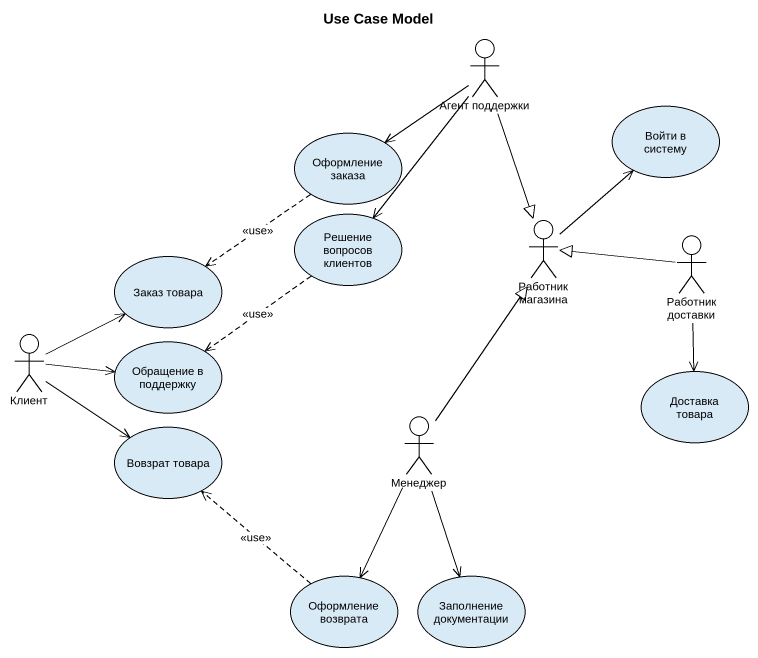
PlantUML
@startuml
title Use Case Model
actor "Агент поддержки" as Агент_поддержки
usecase "Оформление заказа" as Оформление_заказа
usecase "Войти в систему" as Войти_в_систему
usecase "Решение вопросов клиентов" as Решение_вопросов_клиентов
actor "Работник магазина" as Работник_магазина
usecase "Заказ товара" as Заказ_товара
actor "Работник доставки" as Работник_доставки
actor Клиент
usecase "Обращение в поддержку" as Обращение_в_поддержку
usecase "Доставка товара" as Доставка_товара
usecase "Вовзрат товара" as Вовзрат_товара
actor Менеджер
usecase "Оформление возврата" as Оформление_возврата
usecase "Заполнение документации" as Заполнение_документации
Агент_поддержки --> Оформление_заказа
Агент_поддержки --> Решение_вопросов_клиентов
Агент_поддержки --|> Работник_магазина
Оформление_заказа ..> Заказ_товара : <<use>>
Решение_вопросов_клиентов ..> Обращение_в_поддержку : <<use>>
Работник_магазина -up-> Войти_в_систему
Работник_доставки -left-|> Работник_магазина
Работник_доставки --> Доставка_товара
Клиент -up-> Заказ_товара
Клиент -right-> Обращение_в_поддержку
Клиент -right-> Вовзрат_товара
Менеджер -up-|> Работник_магазина
Менеджер --> Оформление_возврата
Менеджер --> Заполнение_документации
Оформление_возврата .up.> Вовзрат_товара : <<use>>
@enduml
